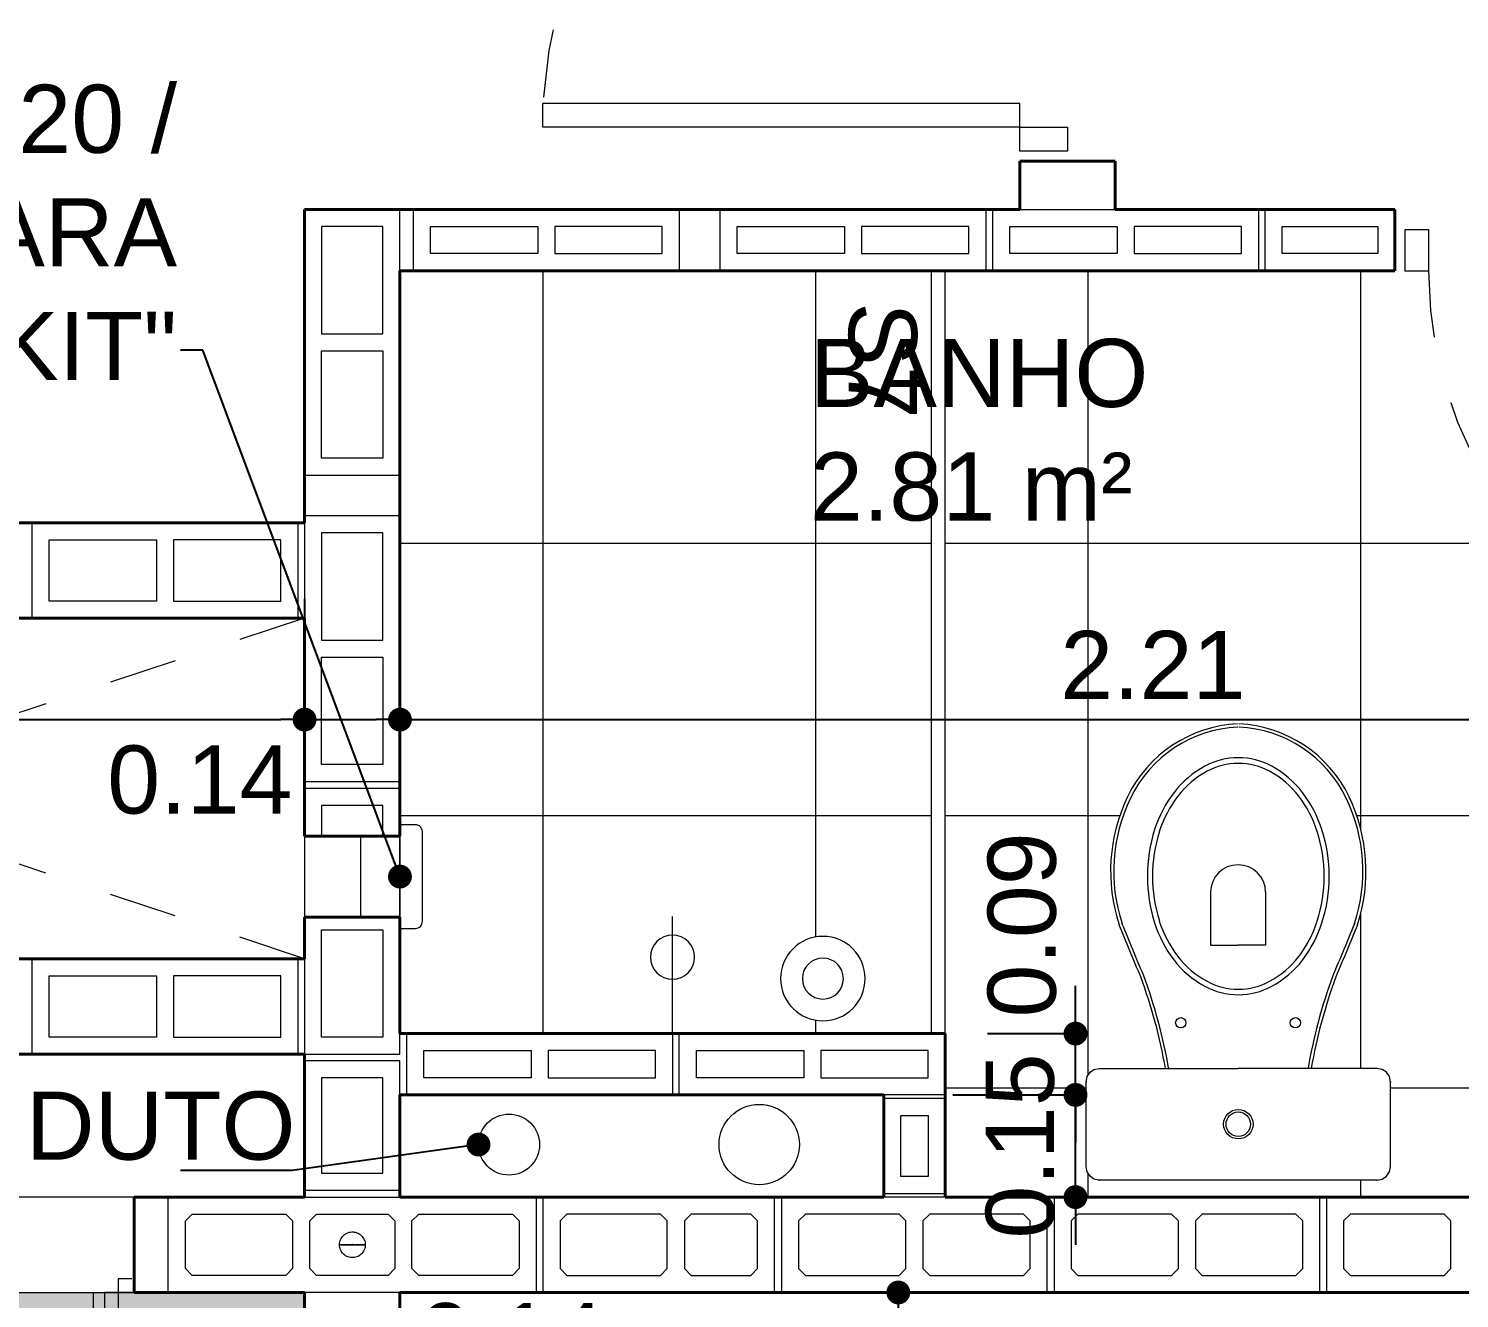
# Model space of a CAD drawing. Header units: millimetres. Extents: x 173 to 410, y -14 to 183.
# Drawn here: x 341.646 to 343.745, y -0.789 to 1.075 of the extents above; entities that cross this region are included whole.
import ezdxf

# ---------------------------------------------------------------- set-up
doc = ezdxf.new("R2010")
doc.units = ezdxf.units.MM
doc.linetypes.add('HIDDEN', pattern=[0.05, 0.025, -0.025])
doc.layers.get('0').update_dxf_attribs({"color": 4})
doc.layers.add('ar-sanitarios-louças', color=7, linetype='Continuous')
for name, color, linetype, lineweight in [('ARQ Alvenaria', 201, 'Continuous', 40), ('ARQ Anotações', 2, 'Continuous', 5), ('ARQ Caixilharia', 140, 'Continuous', 9), ('ARQ Equipamento', 4, 'Continuous', 18), ('ARQ Hachuras', 8, 'Continuous', 5), ('ARQ Projeções', 144, 'HIDDEN', 5), ('ARQ Visto', 152, 'Continuous', 13)]:
    doc.layers.add(name, color=color, linetype=linetype, lineweight=lineweight)
doc.layers.add('ARQ Forros', color=7, linetype='HIDDEN', lineweight=5, true_color=0xcacaca)
doc.layers.add('ARQ Pisos', color=9, linetype='Continuous', lineweight=5, true_color=0x808080)
doc.styles.get("Standard").update_dxf_attribs({"font": 'arial.ttf'})
doc.dimstyles.new('Executivo 1-50', dxfattribs={"dimtxt": 0.1, "dimasz": 0.035, "dimexe": 0, "dimexo": 0.0625, "dimgap": 0.03, "dimtad": 1, "dimzin": 0, "dimdsep": 46, "dimtxsty": 'Standard', "dimblk": 'DOT', "dimcen": 0.09, "dimclrd": 8, "dimclre": 8, "dimadec": 0, "dimazin": 0, "dimtfac": 1, "dimtix": 1, "dimtmove": 2, "dimatfit": 3, "dimldrblk": 'DOT', "dimfxl": 0.18, "dimfxlon": 1, "dimtolj": 1, "dimtzin": 0, "dimarcsym": 0})
pattern_1 = [(0, (344.4006, 0.71957), (0, 0.4), []), (90, (344.4006, 0.71957), (-0.4, 2e-17), [])]

# ---------------------------------------------------------------- blocks, each defined once
blk = doc.blocks.new('SLAB_100', base_point=(-3.3049, 2.8415))
at = {"layer": 'ARQ Equipamento', "lineweight": 13, "flags": 128}
blk.add_lwpolyline([(-3.3049, 2.8415), (-3.3049, 2.6895), (-3.2819, 2.6895, 0.414214), (-3.2719, 2.6995), (-3.2719, 2.8315, 0.414214), (-3.2819, 2.8415)], format="xyb", close=True, dxfattribs=at)
blk = doc.blocks.new('SLAB_101', base_point=(-3.3049, 2.825))
at = {"layer": 'ARQ Equipamento', "lineweight": 13, "flags": 128}
blk.add_lwpolyline([(-3.3049, 2.825), (-3.3629, 2.825), (-3.3629, 2.706), (-3.3049, 2.706)], close=True, dxfattribs=at)
blk = doc.blocks.new('CP929', base_point=(23.0058, 28.0131))
at = {"layer": 'ar-sanitarios-louças', "color": 8, "linetype": 'Continuous', "lineweight": 13, "true_color": 0x747474}
for p, q in [((22.7878, 27.9924), (22.7835, 27.9859)), ((22.7942, 27.9967), (22.7878, 27.9924)), ((22.8021, 27.9981), (22.7942, 27.9967)), ((22.8021, 27.9981), (23.2094, 27.9981)), ((23.2094, 27.9981), (23.2173, 27.9967)), ((23.2173, 27.9967), (23.223, 27.9924)), ((23.223, 27.9924), (23.2273, 27.9859)), ((22.7835, 27.9859), (22.7821, 27.978)), ((22.7821, 27.978), (22.7821, 27.8542)), ((23.2273, 27.9859), (23.2288, 27.978)), ((23.2288, 27.978), (23.2288, 27.8542)), ((22.7821, 27.8542), (22.7835, 27.8463)), ((22.7835, 27.8463), (22.7878, 27.8399)), ((23.2273, 27.8463), (23.223, 27.8399)), ((23.2288, 27.8542), (23.2273, 27.8463)), ((22.7878, 27.8399), (22.7942, 27.8356)), ((22.7942, 27.8356), (22.8021, 27.8342)), ((22.8021, 27.8342), (23.0054, 27.8342)), ((22.9031, 27.8334), (22.9032, 27.8342)), ((23.2094, 27.8342), (23.0054, 27.8342)), ((23.1078, 27.8334), (23.1076, 27.8342)), ((23.2173, 27.8356), (23.2094, 27.8342)), ((23.223, 27.8399), (23.2173, 27.8356)), ((22.9653, 27.5757), (22.9653, 27.6531)), ((22.9653, 27.6531), (23.0061, 27.6531)), ((23.0462, 27.6531), (23.0054, 27.6531)), ((23.0462, 27.5757), (23.0462, 27.6531))]:
    blk.add_line(p, q, dxfattribs=at)
for centre, radius in [((23.0054, 27.9161), 0.0216), ((23.0054, 27.9161), 0.018), ((22.9217, 27.7672), 0.00752), ((23.0899, 27.7672), 0.00752)]:
    blk.add_circle(centre, radius, dxfattribs=at)
for centre, radius, start, end in [((22.147, 27.9645), 0.7626, 339.6909, 350.163), ((22.147, 27.9645), 0.7673, 339.6909, 350.163), ((23.8638, 27.9645), 0.7673, 189.837, 200.3091), ((23.8638, 27.9645), 0.7626, 189.837, 200.3091), ((23.0054, 27.6227), 0.1034, 90, 118.3761), ((23.0054, 27.6227), 0.1034, 61.6239, 90), ((-3.8073, 38.7367), 28.863, 337.3538, 337.51832), ((-2.3692, 38.1379), 27.3099, 337.35144, 337.52574), ((23.0238, 27.5887), 0.142, 118.3761, 142.5178), ((23.0234, 27.588), 0.1345, 118.3761, 142.5178), ((23.0054, 27.6213), 0.0966, 90, 118.3761), ((23.0054, 27.6213), 0.0966, 61.6239, 90), ((22.9874, 27.588), 0.1345, 37.4822, 61.6239), ((22.9871, 27.5887), 0.142, 37.4822, 61.6239), ((48.38, 38.1379), 27.3099, 202.47426, 202.64856), ((49.8181, 38.7367), 28.863, 202.48168, 202.6462), ((23.0527, 27.5666), 0.1784, 142.5178, 162.3784), ((23.0517, 27.5663), 0.1702, 142.5178, 162.3784), ((22.9591, 27.5663), 0.1702, 17.6216, 37.4822), ((22.9582, 27.5666), 0.1784, 17.6216, 37.4822), ((23.0729, 27.5449), 0.2549, 162.0904, 205.4458), ((23.0692, 27.5447), 0.2467, 161.867, 205.7625), ((23.0981, 27.5521), 0.2261, 162.3784, 180), ((23.0963, 27.5521), 0.2169, 162.3784, 180), ((22.9145, 27.5521), 0.2169, 360, 17.6216), ((22.9127, 27.5521), 0.2261, 0, 17.6216), ((22.9416, 27.5447), 0.2467, 334.2375, 18.133), ((22.9379, 27.5449), 0.2549, 334.5542, 17.9096), ((23.0058, 27.5757), 0.0404, 180, 0), ((23.0981, 27.5521), 0.2261, 180, 197.6216), ((23.0963, 27.5521), 0.2169, 180, 197.6216), ((22.9145, 27.5521), 0.2169, 342.3784, 0), ((22.9127, 27.5521), 0.2261, 342.3784, 360), ((23.0527, 27.5377), 0.1784, 197.6216, 217.4822), ((23.0517, 27.538), 0.1702, 197.6216, 217.4822), ((22.9591, 27.538), 0.1702, 322.5178, 342.3784), ((22.9582, 27.5377), 0.1784, 322.5178, 342.3784), ((23.0137, 27.5179), 0.1898, 205.7625, 267.2081), ((23.0137, 27.5179), 0.1851, 205.7625, 267.2081), ((23.0238, 27.5155), 0.142, 217.4822, 241.6239), ((23.0234, 27.5163), 0.1345, 217.4822, 241.6239), ((22.9971, 27.5179), 0.1851, 272.7919, 334.2375), ((22.9971, 27.5179), 0.1898, 272.7919, 334.2375), ((22.9874, 27.5163), 0.1345, 298.3761, 322.5178), ((22.9871, 27.5155), 0.142, 298.3761, 322.5178), ((23.0054, 27.4815), 0.1034, 241.6239, 270), ((23.0054, 27.483), 0.0966, 241.6239, 270), ((23.0054, 27.483), 0.0966, 270, 298.3761), ((23.0054, 27.4815), 0.1034, 270, 298.3761)]:
    blk.add_arc(centre, radius, start, end, dxfattribs=at)
for p in [(22.8021, 27.9981), (23.2094, 27.9981), (22.7821, 27.8542), (23.2288, 27.8542), (22.9031, 27.8334), (23.1078, 27.8334)]:
    blk.add_point(p, dxfattribs=at)
blk = doc.blocks.new('_DOT')
at = {"color": 0, "linetype": 'ByBlock', "lineweight": -2}
blk.add_line((-0.5, 0), (-1, 0), dxfattribs=at)
at = {"color": 0, "linetype": 'ByBlock', "const_width": 0.5}
blk.add_lwpolyline([(-0.25, 0, 1), (0.25, 0, 1)], format="xyb", close=True, dxfattribs=at)
blk = doc.blocks.new('*D1925')
at = {"layer": 'ARQ Anotações', "color": 8, "lineweight": -2, "transparency": 16777216}
for p, q in [((341.0176, 4.1946), (340.8376, 4.1946)), ((340.8376, 4.1596), (340.8376, 0.3846)), ((341.0176, 0.3496), (340.8376, 0.3496))]:
    blk.add_line(p, q, dxfattribs=at)
at = {"layer": 'Defpoints', "color": 0, "transparency": 16777216}
for p in [(341.8905, 4.1946), (340.8376, 0.3496), (341.3656, 0.3496)]:
    blk.add_point(p, dxfattribs=at)
at = {"layer": 'ARQ Anotações', "color": 8, "lineweight": -2, "transparency": 16777216, "xscale": 0.035, "yscale": 0.035, "zscale": 0.035}
for p, rotation in [((340.8376, 4.1946), 90), ((340.8376, 0.3496), 270)]:
    blk.add_blockref('_DOT', p, dxfattribs=dict(at, rotation=rotation))
at = {"layer": 'ARQ Anotações', "color": 0, "transparency": 16777216, "insert": (340.7565, 2.2721), "char_height": 0.1, "attachment_point": 5, "rotation": 90}
blk.add_mtext('\\A1;3.84', dxfattribs=at)
blk = doc.blocks.new('*D1935')
at = {"layer": 'ARQ Anotações', "color": 8, "lineweight": -2, "transparency": 16777216}
for p, q in [((340.5406, 0.2406), (340.5406, 0.0606)), ((342.0506, 0.2381), (342.0506, 0.0606)), ((340.5756, 0.0606), (342.0156, 0.0606))]:
    blk.add_line(p, q, dxfattribs=at)
at = {"layer": 'Defpoints', "color": 0, "transparency": 16777216}
for p in [(340.5406, 0.6506), (342.0506, 0.3006), (342.0506, 0.0606)]:
    blk.add_point(p, dxfattribs=at)
at = {"layer": 'ARQ Anotações', "color": 8, "lineweight": -2, "transparency": 16777216, "xscale": 0.035, "yscale": 0.035, "zscale": 0.035, "rotation": 180}
blk.add_blockref('_DOT', (340.5406, 0.0606), dxfattribs=at)
at = {"layer": 'ARQ Anotações', "color": 8, "lineweight": -2, "transparency": 16777216, "xscale": 0.035, "yscale": 0.035, "zscale": 0.035}
blk.add_blockref('_DOT', (342.0506, 0.0606), dxfattribs=at)
at = {"layer": 'ARQ Anotações', "color": 0, "transparency": 16777216, "insert": (341.2956, 0.1416), "char_height": 0.1, "attachment_point": 5}
blk.add_mtext('\\A1;1.51', dxfattribs=at)
blk = doc.blocks.new('*D1936')
at = {"layer": 'ARQ Anotações', "color": 8, "lineweight": -2, "transparency": 16777216}
for p, q in [((342.0506, 0.2381), (342.0506, 0.0606)), ((342.1906, 0.2381), (342.1906, 0.0606)), ((342.0856, 0.0606), (342.1556, 0.0606))]:
    blk.add_line(p, q, dxfattribs=at)
at = {"layer": 'Defpoints', "color": 0, "transparency": 16777216}
for p in [(342.0506, 0.3006), (342.1906, 0.3006), (342.1906, 0.0606)]:
    blk.add_point(p, dxfattribs=at)
at = {"layer": 'ARQ Anotações', "color": 8, "lineweight": -2, "transparency": 16777216, "xscale": 0.035, "yscale": 0.035, "zscale": 0.035, "rotation": 180}
blk.add_blockref('_DOT', (342.0506, 0.0606), dxfattribs=at)
at = {"layer": 'ARQ Anotações', "color": 8, "lineweight": -2, "transparency": 16777216, "xscale": 0.035, "yscale": 0.035, "zscale": 0.035}
blk.add_blockref('_DOT', (342.1906, 0.0606), dxfattribs=at)
at = {"layer": 'ARQ Anotações', "color": 0, "transparency": 16777216, "insert": (341.8969, -0.0281), "char_height": 0.1, "attachment_point": 5}
blk.add_mtext('\\A1;0.14', dxfattribs=at)
blk = doc.blocks.new('*D1937')
at = {"layer": 'ARQ Anotações', "color": 8, "lineweight": -2, "transparency": 16777216}
for p, q in [((342.1906, 0.2381), (342.1906, 0.0606)), ((342.2256, 0.0606), (344.3656, 0.0606)), ((344.4006, 0.0281), (344.4006, 0.0606))]:
    blk.add_line(p, q, dxfattribs=at)
at = {"layer": 'Defpoints', "color": 0, "transparency": 16777216}
for p in [(342.1906, 0.3006), (344.4006, 0.0606), (344.4006, -0.0344)]:
    blk.add_point(p, dxfattribs=at)
at = {"layer": 'ARQ Anotações', "color": 8, "lineweight": -2, "transparency": 16777216, "xscale": 0.035, "yscale": 0.035, "zscale": 0.035, "rotation": 180}
blk.add_blockref('_DOT', (342.1906, 0.0606), dxfattribs=at)
at = {"layer": 'ARQ Anotações', "color": 8, "lineweight": -2, "transparency": 16777216, "xscale": 0.035, "yscale": 0.035, "zscale": 0.035}
blk.add_blockref('_DOT', (344.4006, 0.0606), dxfattribs=at)
at = {"layer": 'ARQ Anotações', "color": 0, "transparency": 16777216, "insert": (343.2956, 0.1408), "char_height": 0.1, "attachment_point": 5}
blk.add_mtext('\\A1;2.21', dxfattribs=at)
blk = doc.blocks.new('Folha 62')
at = {"lineweight": -2}
for p, q in [((0.3, 0.6), (0.265, 0.6)), ((0.265, 0), (0.265, 0.6)), ((0.3, 0), (0.3, 0.6)), ((-0.335, 0), (-0.3, 0)), ((-0.335, -0.06), (-0.335, 0)), ((-0.3, 0), (-0.3, -0.06)), ((0.3, 0), (0.265, 0)), ((0.335, 0), (0.3, 0)), ((0.3, 0), (0.3, -0.06)), ((0.335, -0.06), (0.335, 0)), ((-0.3, -0.06), (-0.335, -0.06)), ((0.3, -0.06), (0.335, -0.06))]:
    blk.add_line(p, q, dxfattribs=at)
at = {"layer": 'ARQ Projeções'}
blk.add_arc((0.3, 0), 0.6, 94.2369, 180, dxfattribs=at)
blk = doc.blocks.new('Folha 72')
at = {"color": 0, "linetype": 'ByBlock', "lineweight": -2}
for p, q in [((0.35, 0.7), (0.315, 0.7)), ((0.315, 0), (0.315, 0.7)), ((0.35, 0), (0.35, 0.7)), ((-0.385, 0), (-0.35, 0)), ((-0.385, -0.07), (-0.385, 0)), ((-0.35, 0), (-0.35, -0.07)), ((0.35, 0), (0.315, 0)), ((0.385, 0), (0.35, 0)), ((0.35, 0), (0.35, -0.07)), ((0.385, -0.07), (0.385, 0)), ((-0.35, -0.07), (-0.385, -0.07)), ((0.35, -0.07), (0.385, -0.07))]:
    blk.add_line(p, q, dxfattribs=at)
at = {"layer": 'ARQ Projeções'}
blk.add_arc((0.35, 0), 0.7, 93.6334, 180, dxfattribs=at)
blk = doc.blocks.new('Porta 02 folhas')
for p, q in [((-0.58, 0), (-0.58, 0.58)), ((-0.56, 0.58), (-0.58, 0.58)), ((-0.56, 0), (-0.56, 0.58)), ((0.56, 0.58), (0.58, 0.5804)), ((0.56, 0), (0.56, 0.58)), ((0.58, 0), (0.58, 0.58)), ((-0.6, 0), (-0.56, 0)), ((-0.58, -0.02), (-0.58, 0)), ((0.6, 0), (0.56, 0)), ((0.58, -0.02), (0.58, 0)), ((-0.6, -0.02), (-0.58, -0.02)), ((0.6, -0.02), (0.58, -0.02))]:
    blk.add_line(p, q)
at = {"layer": 'ARQ Projeções'}
for centre, radius, start, end in [((-0.58, 0), 0.58, 0, 88.0239), ((0.5806, -0.0003), 0.5806, 92.0357, 179.9744)]:
    blk.add_arc(centre, radius, start, end, dxfattribs=at)
blk = doc.blocks.new('*D2119')
at = {"layer": 'ARQ Anotações', "color": 8, "lineweight": -2, "transparency": 16777216}
for p, q in [((343.102, -0.7804), (342.922, -0.7804)), ((342.922, -2.3054), (342.922, -0.8154)), ((342.983, -2.3404), (342.922, -2.3404))]:
    blk.add_line(p, q, dxfattribs=at)
at = {"layer": 'Defpoints', "color": 0, "transparency": 16777216}
for p in [(342.922, -0.7804), (346.2505, -0.7804), (343.0455, -2.3404)]:
    blk.add_point(p, dxfattribs=at)
at = {"layer": 'ARQ Anotações', "color": 8, "lineweight": -2, "transparency": 16777216, "xscale": 0.035, "yscale": 0.035, "zscale": 0.035}
for p, rotation in [((342.922, -0.7804), 90), ((342.922, -2.3404), 270)]:
    blk.add_blockref('_DOT', p, dxfattribs=dict(at, rotation=rotation))
at = {"layer": 'ARQ Anotações', "color": 0, "lineweight": 13, "transparency": 16777216, "insert": (342.841, -1.5604), "char_height": 0.1, "attachment_point": 5, "rotation": 90}
blk.add_mtext('\\A1;1.56', dxfattribs=at)
blk = doc.blocks.new('*D2130')
at = {"layer": 'ARQ Anotações', "color": 8, "lineweight": -2, "transparency": 16777216}
for p, q in [((342.0506, -1.1772), (342.0506, -0.9972)), ((342.0856, -0.9972), (342.1556, -0.9972)), ((342.1906, -1.1772), (342.1906, -0.9972))]:
    blk.add_line(p, q, dxfattribs=at)
at = {"layer": 'Defpoints', "color": 0, "transparency": 16777216}
for p in [(342.1906, -0.9972), (342.0506, -2.1431), (342.1906, -2.3404)]:
    blk.add_point(p, dxfattribs=at)
at = {"layer": 'ARQ Anotações', "color": 8, "lineweight": -2, "transparency": 16777216, "xscale": 0.035, "yscale": 0.035, "zscale": 0.035, "rotation": 180}
blk.add_blockref('_DOT', (342.0506, -0.9972), dxfattribs=at)
at = {"layer": 'ARQ Anotações', "color": 8, "lineweight": -2, "transparency": 16777216, "xscale": 0.035, "yscale": 0.035, "zscale": 0.035}
blk.add_blockref('_DOT', (342.1906, -0.9972), dxfattribs=at)
at = {"layer": 'ARQ Anotações', "color": 0, "transparency": 16777216, "insert": (342.3545, -0.8468), "char_height": 0.1, "attachment_point": 5}
blk.add_mtext('\\A1;0.14', dxfattribs=at)
blk = doc.blocks.new('PSN_Ralo seco 4_')
for radius in [0.062, 0.0301]:
    blk.add_circle((0, 0), radius)
blk = doc.blocks.new('chuveiro')
at = {"linetype": 'ByBlock', "lineweight": -2}
blk.add_line((0, 0), (0, -172), dxfattribs=at)
blk.add_circle((0, -112.2), 32.4, dxfattribs=at)
blk = doc.blocks.new('*D2275')
at = {"layer": 'ARQ Anotações', "color": 8, "lineweight": -2, "transparency": 16777216}
for p, q in [((342.9006, -0.8172), (342.9006, -0.9972)), ((342.0506, -1.1772), (342.0506, -0.9972)), ((342.0856, -0.9972), (342.4111, -0.9972)), ((342.8656, -0.9972), (342.7316, -0.9972))]:
    blk.add_line(p, q, dxfattribs=at)
at = {"layer": 'Defpoints', "color": 0, "transparency": 16777216}
for p in [(342.9006, -0.6404), (342.9006, -0.9972), (342.0506, -2.1431)]:
    blk.add_point(p, dxfattribs=at)
at = {"layer": 'ARQ Anotações', "color": 8, "lineweight": -2, "transparency": 16777216, "xscale": 0.035, "yscale": 0.035, "zscale": 0.035, "rotation": 180}
blk.add_blockref('_DOT', (342.0506, -0.9972), dxfattribs=at)
at = {"layer": 'ARQ Anotações', "color": 8, "lineweight": -2, "transparency": 16777216, "xscale": 0.035, "yscale": 0.035, "zscale": 0.035}
blk.add_blockref('_DOT', (342.9006, -0.9972), dxfattribs=at)
at = {"layer": 'ARQ Anotações', "color": 0, "transparency": 16777216, "insert": (342.5714, -1.0734), "char_height": 0.1, "attachment_point": 5}
blk.add_mtext('\\A1;0.85', dxfattribs=at)
blk = doc.blocks.new('*D2276')
at = {"layer": 'ARQ Anotações', "color": 8, "lineweight": -2, "transparency": 16777216}
for p, q in [((342.9006, -0.8172), (342.9006, -0.9972)), ((342.9906, -0.8172), (342.9906, -0.9972)), ((342.8656, -0.9972), (342.8306, -0.9972)), ((342.9006, -0.9972), (342.9906, -0.9972)), ((343.0256, -0.9972), (343.0606, -0.9972))]:
    blk.add_line(p, q, dxfattribs=at)
at = {"layer": 'Defpoints', "color": 0, "transparency": 16777216}
for p in [(342.9006, -0.6404), (342.9906, -0.6404), (342.9906, -0.9972)]:
    blk.add_point(p, dxfattribs=at)
at = {"layer": 'ARQ Anotações', "color": 8, "lineweight": -2, "transparency": 16777216, "xscale": 0.035, "yscale": 0.035, "zscale": 0.035}
blk.add_blockref('_DOT', (342.9006, -0.9972), dxfattribs=at)
at = {"layer": 'ARQ Anotações', "color": 8, "lineweight": -2, "transparency": 16777216, "xscale": 0.035, "yscale": 0.035, "zscale": 0.035, "rotation": 180}
blk.add_blockref('_DOT', (342.9906, -0.9972), dxfattribs=at)
at = {"layer": 'ARQ Anotações', "color": 0, "transparency": 16777216, "insert": (342.9895, -1.0828), "char_height": 0.1, "attachment_point": 5}
blk.add_mtext('\\A1;0.09', dxfattribs=at)
blk = doc.blocks.new('*D2277')
at = {"layer": 'ARQ Anotações', "color": 8, "lineweight": -2, "transparency": 16777216}
for p, q in [((342.9906, -0.8172), (342.9906, -0.9972)), ((343.9005, -0.8429), (343.9005, -0.9972)), ((343.0256, -0.9972), (343.8655, -0.9972))]:
    blk.add_line(p, q, dxfattribs=at)
at = {"layer": 'Defpoints', "color": 0, "transparency": 16777216}
for p in [(342.9906, -0.6404), (343.9005, -0.7804), (343.9005, -0.9972)]:
    blk.add_point(p, dxfattribs=at)
at = {"layer": 'ARQ Anotações', "color": 8, "lineweight": -2, "transparency": 16777216, "xscale": 0.035, "yscale": 0.035, "zscale": 0.035, "rotation": 180}
blk.add_blockref('_DOT', (342.9906, -0.9972), dxfattribs=at)
at = {"layer": 'ARQ Anotações', "color": 8, "lineweight": -2, "transparency": 16777216, "xscale": 0.035, "yscale": 0.035, "zscale": 0.035}
blk.add_blockref('_DOT', (343.9005, -0.9972), dxfattribs=at)
at = {"layer": 'ARQ Anotações', "color": 0, "transparency": 16777216, "insert": (343.4455, -0.9162), "char_height": 0.1, "attachment_point": 5}
blk.add_mtext('\\A1;0.91', dxfattribs=at)
blk = doc.blocks.new('*D2278')
at = {"layer": 'ARQ Anotações', "color": 8, "lineweight": -2, "transparency": 16777216}
for p, q in [((343.1821, -0.4554), (343.1821, -0.4204)), ((343.0021, -0.4904), (343.1821, -0.4904)), ((343.1821, -0.6404), (343.1821, -0.4904)), ((343.0021, -0.6404), (343.1821, -0.6404)), ((343.1821, -0.6754), (343.1821, -0.7104))]:
    blk.add_line(p, q, dxfattribs=at)
at = {"layer": 'Defpoints', "color": 0, "transparency": 16777216}
for p in [(342.9006, -0.4904), (343.1821, -0.4904), (342.9006, -0.6404)]:
    blk.add_point(p, dxfattribs=at)
at = {"layer": 'ARQ Anotações', "color": 8, "lineweight": -2, "transparency": 16777216, "xscale": 0.035, "yscale": 0.035, "zscale": 0.035}
for p, rotation in [((343.1821, -0.4904), 270), ((343.1821, -0.6404), 90)]:
    blk.add_blockref('_DOT', p, dxfattribs=dict(at, rotation=rotation))
at = {"layer": 'ARQ Anotações', "color": 0, "transparency": 16777216, "insert": (343.101, -0.5654), "char_height": 0.1, "attachment_point": 5, "rotation": 90}
blk.add_mtext('\\A1;0.15', dxfattribs=at)
blk = doc.blocks.new('*D2279')
at = {"layer": 'ARQ Anotações', "color": 8, "lineweight": -2, "transparency": 16777216}
for p, q in [((343.1821, -0.3654), (343.1821, -0.3304)), ((343.0531, -0.4004), (343.1821, -0.4004)), ((343.1821, -0.4904), (343.1821, -0.4004)), ((343.0021, -0.4904), (343.1821, -0.4904)), ((343.1821, -0.5254), (343.1821, -0.5604))]:
    blk.add_line(p, q, dxfattribs=at)
at = {"layer": 'Defpoints', "color": 0, "transparency": 16777216}
for p in [(342.9906, -0.4004), (343.1821, -0.4004), (342.9006, -0.4904)]:
    blk.add_point(p, dxfattribs=at)
at = {"layer": 'ARQ Anotações', "color": 8, "lineweight": -2, "transparency": 16777216, "xscale": 0.035, "yscale": 0.035, "zscale": 0.035}
for p, rotation in [((343.1821, -0.4004), 270), ((343.1821, -0.4904), 90)]:
    blk.add_blockref('_DOT', p, dxfattribs=dict(at, rotation=rotation))
at = {"layer": 'ARQ Anotações', "color": 0, "transparency": 16777216, "insert": (343.1038, -0.2408), "char_height": 0.1, "attachment_point": 5, "rotation": 90}
blk.add_mtext('\\A1;0.09', dxfattribs=at)

msp = doc.modelspace()

# ---------------------------------------------------------------- hatches: boundary and pattern name
at = {"layer": 'ARQ Forros'}
h = msp.add_hatch(color=256, dxfattribs=at)
h.dxf.hatch_style = 1
h.paths.add_polyline_path([(340.5406, -7.1755), (340.5407, -7.1755), (340.5407, -5.2205), (341.5012, -5.2205), (341.5012, -5.0904), (341.8905, -5.0904), (341.8906, -5.0904), (343.3023, -5.0905), (343.3127, -5.0905), (350.4502, -5.0905), (350.4505, -0.7805), (348.9409, -0.7805), (348.9405, -3.8805), (342.051, -3.8805), (342.051, -0.7805), (340.5406, -0.7804)])
at = {"layer": 'ARQ Pisos'}
h = msp.add_hatch(dxfattribs=at)
h.set_pattern_fill('NET', color=256, scale=3.2)
h.set_pattern_definition(pattern_1)
h.paths.add_polyline_path([(342.9706, 0.7196), (342.1906, 0.7196), (342.1906, -0.0939), (342.2136, -0.0939, -0.414214), (342.2236, -0.1039), (342.2236, -0.2359, -0.414214), (342.2136, -0.2459), (342.1906, -0.2459), (342.1906, -0.4004), (342.5906, -0.4004), (342.5906, -0.3206, -0.414214), (342.5582, -0.2882, -1), (342.623, -0.2882, -0.414214), (342.5906, -0.3206), (342.5906, -0.4004), (342.9706, -0.4004)])
h.paths.add_polyline_path([(342.8733, -0.3196, -1), (342.7493, -0.3196, -1)], flags=16)
h.paths.add_polyline_path([(342.8414, -0.3196, -1), (342.7812, -0.3196, -1)], flags=0)
h = msp.add_hatch(dxfattribs=at)
h.set_pattern_fill('NET', color=256, scale=3.2)
h.set_pattern_definition(pattern_1)
h.paths.add_polyline_path([(343.6506, 0.7196), (342.9906, 0.7196), (342.9906, -0.4004), (342.9906, -0.6404), (343.1406, -0.6404), (343.1506, -0.6404), (343.1506, -0.6404), (343.5406, -0.6404), (343.5505, -0.6404), (343.5505, -0.6404), (343.8905, -0.6404), (344.4006, -0.6404), (344.4006, 0.7196), (344.3506, 0.7196), (344.3006, 0.7196), (344.3006, 0.1196), (344.2656, 0.1196), (344.2656, 0.7196)])
h.paths.add_polyline_path([(343.4209, 0.0544, -0.276065), (343.5836, -0.0528, -0.191463), (343.596, -0.2407, 0.000718), (343.5642, -0.3172, 0.045693), (343.528, -0.4515), (343.6242, -0.4515), (343.6321, -0.4529), (343.6386, -0.4572), (343.6428, -0.4637), (343.6443, -0.4715), (343.6443, -0.5954), (343.6428, -0.6032), (343.6386, -0.6097), (343.6321, -0.614), (343.6242, -0.6154), (343.2169, -0.6154), (343.2091, -0.614), (343.2033, -0.6097), (343.199, -0.6032), (343.1976, -0.5954), (343.1976, -0.4715), (343.199, -0.4637), (343.2033, -0.4572), (343.2091, -0.4529), (343.2169, -0.4515), (343.3139, -0.4515, 0.045693), (343.2777, -0.3172, 0.000718), (343.2459, -0.2406, -0.191463), (343.2583, -0.0528, -0.276065)], flags=16)
h.paths.add_polyline_path([(343.4209, 0.0045, -0.124451), (343.4701, -0.0079, -0.105729), (343.5153, -0.0464, -0.086876), (343.5437, -0.101, -0.077041), (343.5543, -0.1694, -0.077041), (343.5437, -0.2379, -0.086876), (343.5153, -0.2924, -0.105729), (343.4701, -0.331, -0.124451), (343.4209, -0.3434, -0.124451), (343.3718, -0.331, -0.105729), (343.3266, -0.2924, -0.086876), (343.2982, -0.2379, -0.077041), (343.2876, -0.1694, -0.077041), (343.2982, -0.101, -0.086876), (343.3266, -0.0464, -0.105729), (343.3718, -0.0079, -0.124451)], flags=0)
h.paths.add_polyline_path([(343.4209, -0.0036, -0.124451), (343.4669, -0.0152, -0.105729), (343.5097, -0.0517, -0.086876), (343.5368, -0.1038, -0.077041), (343.547, -0.1694, -0.077041), (343.5368, -0.2351, -0.086876), (343.5097, -0.2872, -0.105729), (343.4669, -0.3237, -0.124451), (343.4209, -0.3353, -0.124451), (343.375, -0.3237, -0.105729), (343.3322, -0.2872, -0.086876), (343.305, -0.2351, -0.077041), (343.2949, -0.1694, -0.077041), (343.305, -0.1038, -0.086876), (343.3322, -0.0517, -0.105729), (343.375, -0.0152, -0.124451)], flags=0)
h.paths.add_polyline_path([(343.461, -0.1931), (343.461, -0.2704), (343.4202, -0.2704), (343.3801, -0.2704), (343.3801, -0.1931, -1)], flags=0)
h.paths.add_polyline_path([(343.344, -0.3846, -1), (343.329, -0.3846, -1)], flags=0)
h.paths.add_polyline_path([(343.5122, -0.3846, -1), (343.4972, -0.3846, -1)], flags=0)
h.paths.add_polyline_path([(343.4425, -0.5334, -1), (343.3994, -0.5334, -1)], flags=0)
h.paths.add_polyline_path([(343.4389, -0.5334, -1), (343.4029, -0.5334, -1)], flags=0)
h.paths.add_polyline_path([(343.8902, -0.3209), (343.9065, -0.3065), (343.9239, -0.2938), (343.9431, -0.2824), (343.9629, -0.2734), (343.9833, -0.2656), (344.0049, -0.2602), (344.0278, -0.2566), (344.0506, -0.2554), (344.074, -0.2566), (344.0962, -0.2602), (344.1178, -0.2656), (344.1389, -0.2734), (344.1587, -0.2824), (344.1773, -0.2938), (344.1947, -0.3065), (344.2109, -0.3209), (344.2259, -0.3371), (344.2391, -0.3539), (344.2506, -0.3725), (344.2608, -0.3923), (344.2686, -0.4127), (344.2746, -0.4344), (344.2788, -0.4566), (344.2806, -0.4794), (344.2806, -0.4902), (344.2806, -0.501), (344.28, -0.5118), (344.2793, -0.5176), (344.2772, -0.5327), (344.2745, -0.5455), (344.2709, -0.5577), (344.2661, -0.569), (344.2585, -0.5816), (344.2509, -0.5923), (344.2411, -0.6026), (344.2316, -0.6098), (344.2229, -0.6154), (343.8782, -0.6154), (343.8695, -0.6098), (343.8601, -0.6026), (343.8502, -0.5924), (343.8427, -0.5816), (343.8351, -0.5691), (343.8303, -0.5577), (343.8267, -0.5455), (343.824, -0.5327), (343.8224, -0.522), (343.8212, -0.5118), (343.8206, -0.501), (343.8206, -0.4902), (343.8206, -0.4794), (343.8224, -0.4566), (343.8266, -0.4344), (343.8326, -0.4127), (343.8404, -0.3923), (343.8506, -0.3725), (343.862, -0.3539), (343.8752, -0.3371)], flags=16)
h.paths.add_polyline_path([(344.247, -0.4854), (344.2476, -0.4908), (344.2482, -0.4962), (344.2488, -0.5022), (344.2488, -0.5076), (344.2488, -0.513), (344.2491, -0.518), (344.2488, -0.5239), (344.2485, -0.5311), (344.2472, -0.5408), (344.2449, -0.5548), (344.242, -0.5652), (344.2381, -0.5735), (344.2325, -0.5831), (344.2272, -0.5909), (344.2212, -0.5981), (344.2146, -0.602), (343.8865, -0.602), (343.88, -0.5981), (343.874, -0.5909), (343.8687, -0.5831), (343.863, -0.5735), (343.8592, -0.5652), (343.8563, -0.5548), (343.854, -0.5408), (343.8527, -0.5311), (343.8524, -0.5239), (343.8521, -0.518), (343.8524, -0.513), (343.8524, -0.5076), (343.8524, -0.5022), (343.853, -0.4962), (343.8536, -0.4908), (343.8542, -0.4854, -1)], flags=0)
h.paths.add_polyline_path([(344.0801, -0.4787, -1), (344.0211, -0.4787, -1)], flags=0)
h.paths.add_polyline_path([(343.9472, -0.566, -1), (343.917, -0.566, -1)], flags=0)
h.paths.add_polyline_path([(344.0667, -0.4787, -1), (344.0345, -0.4787, -1)], flags=0)
h.paths.add_polyline_path([(344.1216, -0.5178), (344.1285, -0.5169), (344.1452, -0.5163), (344.1606, -0.5147), (344.1788, -0.5128), (344.1951, -0.5106), (344.2114, -0.5081), (344.224, -0.5062), (344.235, -0.5031), (344.2441, -0.4993), (344.2447, -0.5103), (344.2438, -0.5228), (344.2425, -0.5354), (344.2406, -0.548), (344.2375, -0.5593), (344.2328, -0.5696), (344.2271, -0.5793), (344.2209, -0.5897), (344.2133, -0.5979), (344.1772, -0.5982), (344.1461, -0.5985), (344.1119, -0.5982), (344.1141, -0.5787), (344.1169, -0.5486), (344.1194, -0.525)], flags=0)
h = msp.add_hatch(dxfattribs=at)
h.set_pattern_fill('NET', color=256, scale=3.2)
h.set_pattern_definition([(0, (348.94046, -3.88043), (0, 0.4), []), (90, (348.94046, -3.88043), (-0.4, 2e-17), [])])
h.paths.add_polyline_path([(341.8902, -5.0904), (343.3031, -5.0904), (350.4501, -5.0904), (350.4501, -0.7804), (348.9405, -0.7804), (348.9405, -3.8804), (342.0502, -3.8804), (342.0506, -0.7804), (340.5402, -0.7804), (340.5402, -5.2304), (341.7508, -5.2304), (341.7508, -5.2304), (341.5008, -5.2304), (341.5008, -5.0904), (341.8902, -5.0904)])

# ---------------------------------------------------------------- linework, layer by layer
at = {"layer": 'ARQ Alvenaria'}
for p, q in [((343.2405, 0.8802), (343.1005, 0.8802)), ((343.1005, 0.8802), (343.1005, 0.8096)), ((343.2405, 0.8096), (343.2405, 0.8802)), ((342.0506, 0.8096), (342.0506, 0.3496)), ((343.1005, 0.8096), (342.0506, 0.8096)), ((343.6506, 0.8096), (343.2405, 0.8096)), ((343.6506, 0.8096), (343.6506, 0.7196)), ((342.1906, -0.1104), (342.1906, 0.7196)), ((342.1906, 0.7196), (343.6506, 0.7196)), ((342.0506, 0.3496), (340.5406, 0.3496)), ((340.5406, 0.2096), (342.0506, 0.2096)), ((342.0506, 0.2096), (342.0506, -0.1104)), ((342.0506, -0.1104), (342.1906, -0.1104)), ((342.0506, -0.2294), (342.0506, -0.2904)), ((342.1906, -0.2294), (342.0506, -0.2294)), ((342.1906, -0.4004), (342.1906, -0.2294)), ((342.0506, -0.2904), (340.5406, -0.2904)), ((342.9906, -0.4004), (342.1906, -0.4004)), ((342.9906, -0.6404), (342.9906, -0.4004)), ((340.5406, -0.4304), (342.0506, -0.4304)), ((342.0506, -0.4304), (342.0506, -0.6404)), ((342.1906, -0.6404), (342.1906, -0.4904)), ((342.1906, -0.4904), (342.9006, -0.4904)), ((342.9006, -0.4904), (342.9006, -0.6404)), ((341.8007, -0.7804), (341.8007, -0.6404)), ((342.0506, -0.6404), (341.8007, -0.6404)), ((342.9006, -0.6404), (342.1906, -0.6404)), ((344.4006, -0.6404), (342.9906, -0.6404)), ((341.8007, -0.7804), (342.0506, -0.7804)), ((342.0506, -0.7804), (342.0506, -1.3431)), ((342.1906, -1.3431), (342.1906, -0.7804)), ((342.1906, -0.7804), (343.9005, -0.7804))]:
    msp.add_line(p, q, dxfattribs=at)
at = {"layer": 'ARQ Equipamento'}
msp.add_line((342.0506, -0.1094), (342.0506, -0.2294), dxfattribs=at)
for centre, radius in [((342.3507, -0.5633), 0.0448), ((342.7179, -0.5633), 0.0589)]:
    msp.add_circle(centre, radius, dxfattribs=at)
at = {"layer": 'ARQ Hachuras'}
for p, q in [((343.4606, 0.8096), (343.6506, 0.8096)), ((343.4606, 0.7196), (343.4606, 0.8096)), ((343.6506, 0.8096), (343.6506, 0.7196)), ((343.4856, 0.7846), (343.6256, 0.7846)), ((343.4856, 0.7446), (343.4856, 0.7846)), ((343.6256, 0.7846), (343.6256, 0.7446)), ((343.6256, 0.7446), (343.4856, 0.7446)), ((343.6506, 0.7196), (343.4606, 0.7196)), ((342.0506, -0.4404), (342.0506, -0.6304)), ((342.1906, -0.4404), (342.0506, -0.4404)), ((342.1906, -0.6304), (342.1906, -0.4404)), ((342.0756, -0.4654), (342.0756, -0.6054)), ((342.1656, -0.4654), (342.0756, -0.4654)), ((342.1656, -0.6054), (342.1656, -0.4654)), ((342.9006, -0.6354), (342.9006, -0.4954)), ((342.9006, -0.4954), (342.9906, -0.4954)), ((342.9906, -0.4954), (342.9906, -0.6354)), ((342.9256, -0.6104), (342.9256, -0.5204)), ((342.9256, -0.5204), (342.9656, -0.5204)), ((342.9656, -0.5204), (342.9656, -0.6104)), ((342.0756, -0.6054), (342.1656, -0.6054)), ((342.9656, -0.6104), (342.9256, -0.6104)), ((342.0506, -0.6304), (342.1906, -0.6304)), ((342.9906, -0.6354), (342.9006, -0.6354))]:
    msp.add_line(p, q, dxfattribs=at)
at = {"layer": 'ARQ Hachuras', "flags": 128}
for points in [[(342.0506, 0.8096), (342.0506, 0.4196), (342.1906, 0.4196), (342.1906, 0.8096)], [(342.2106, 0.8096), (342.6006, 0.8096), (342.6006, 0.7196), (342.2106, 0.7196)], [(342.6606, 0.8096), (343.0506, 0.8096), (343.0506, 0.7196), (342.6606, 0.7196)], [(343.0606, 0.8096), (343.4506, 0.8096), (343.4506, 0.7196), (343.0606, 0.7196)], [(342.1656, 0.7846), (342.0756, 0.7846), (342.0756, 0.6271), (342.1656, 0.6271)], [(342.2356, 0.7446), (342.2356, 0.7846), (342.3931, 0.7846), (342.3931, 0.7446)], [(342.5756, 0.7446), (342.5756, 0.7846), (342.4181, 0.7846), (342.4181, 0.7446)], [(342.6856, 0.7446), (342.6856, 0.7846), (342.8431, 0.7846), (342.8431, 0.7446)], [(343.0256, 0.7446), (343.0256, 0.7846), (342.8681, 0.7846), (342.8681, 0.7446)], [(343.0856, 0.7446), (343.0856, 0.7846), (343.2431, 0.7846), (343.2431, 0.7446)], [(343.4256, 0.7446), (343.4256, 0.7846), (343.2681, 0.7846), (343.2681, 0.7446)], [(342.1656, 0.4446), (342.0756, 0.4446), (342.0756, 0.6021), (342.1656, 0.6021)], [(342.0506, 0.3596), (342.0506, -0.0304), (342.1906, -0.0304), (342.1906, 0.3596)], [(341.6506, 0.3496), (342.0406, 0.3496), (342.0406, 0.2096), (341.6506, 0.2096)], [(341.6756, 0.2346), (341.6756, 0.3246), (341.8331, 0.3246), (341.8331, 0.2346)], [(342.0156, 0.2346), (342.0156, 0.3246), (341.8581, 0.3246), (341.8581, 0.2346)], [(342.1656, 0.3346), (342.0756, 0.3346), (342.0756, 0.1771), (342.1656, 0.1771)], [(342.1656, -0.0054), (342.0756, -0.0054), (342.0756, 0.1521), (342.1656, 0.1521)], [(342.1656, -0.4054), (342.0756, -0.4054), (342.0756, -0.2479), (342.1656, -0.2479)], [(341.6506, -0.2904), (342.0406, -0.2904), (342.0406, -0.4304), (341.6506, -0.4304)], [(341.6756, -0.4054), (341.6756, -0.3154), (341.8331, -0.3154), (341.8331, -0.4054)], [(342.0156, -0.4054), (342.0156, -0.3154), (341.8581, -0.3154), (341.8581, -0.4054)], [(342.2006, -0.4004), (342.5906, -0.4004), (342.5906, -0.4904), (342.2006, -0.4904)], [(342.6006, -0.4004), (342.9906, -0.4004), (342.9906, -0.4904), (342.6006, -0.4904)], [(342.2256, -0.4654), (342.2256, -0.4254), (342.3831, -0.4254), (342.3831, -0.4654)], [(342.5656, -0.4654), (342.5656, -0.4254), (342.4081, -0.4254), (342.4081, -0.4654)], [(342.6256, -0.4654), (342.6256, -0.4254), (342.7831, -0.4254), (342.7831, -0.4654)], [(342.9656, -0.4654), (342.9656, -0.4254), (342.8081, -0.4254), (342.8081, -0.4654)], [(342.3906, -0.7804), (341.8506, -0.7804), (341.8506, -0.6404), (342.3906, -0.6404)], [(342.7405, -0.6404), (342.4005, -0.6404), (342.4005, -0.7804), (342.7405, -0.7804)], [(343.1406, -0.6404), (342.7506, -0.6404), (342.7506, -0.7804), (343.1406, -0.7804)], [(343.5406, -0.6404), (343.1506, -0.6404), (343.1506, -0.7804), (343.5406, -0.7804)], [(343.8905, -0.6404), (343.5505, -0.6404), (343.5505, -0.7804), (343.8905, -0.7804)], [(342.0331, -0.7454), (342.0231, -0.7554), (341.8856, -0.7554), (341.8756, -0.7454), (341.8756, -0.6754), (341.8856, -0.6654), (342.0231, -0.6654), (342.0331, -0.6754)], [(342.1831, -0.7454), (342.1731, -0.7554), (342.0681, -0.7554), (342.0581, -0.7454), (342.0581, -0.6754), (342.0681, -0.6654), (342.1731, -0.6654), (342.1831, -0.6754)], [(342.3656, -0.7454), (342.3556, -0.7554), (342.2181, -0.7554), (342.2081, -0.7454), (342.2081, -0.6754), (342.2181, -0.6654), (342.3556, -0.6654), (342.3656, -0.6754)], [(342.583, -0.6754), (342.573, -0.6654), (342.4355, -0.6654), (342.4255, -0.6754), (342.4255, -0.7454), (342.4355, -0.7554), (342.573, -0.7554), (342.583, -0.7454)], [(342.7155, -0.6754), (342.7055, -0.6654), (342.618, -0.6654), (342.608, -0.6754), (342.608, -0.7454), (342.618, -0.7554), (342.7055, -0.7554), (342.7155, -0.7454)], [(342.9331, -0.6754), (342.9231, -0.6654), (342.7856, -0.6654), (342.7756, -0.6754), (342.7756, -0.7454), (342.7856, -0.7554), (342.9231, -0.7554), (342.9331, -0.7454)], [(343.1156, -0.6754), (343.1056, -0.6654), (342.9681, -0.6654), (342.9581, -0.6754), (342.9581, -0.7454), (342.9681, -0.7554), (343.1056, -0.7554), (343.1156, -0.7454)], [(343.3331, -0.6754), (343.3231, -0.6654), (343.1856, -0.6654), (343.1756, -0.6754), (343.1756, -0.7454), (343.1856, -0.7554), (343.3231, -0.7554), (343.3331, -0.7454)], [(343.5156, -0.6754), (343.5056, -0.6654), (343.3681, -0.6654), (343.3581, -0.6754), (343.3581, -0.7454), (343.3681, -0.7554), (343.5056, -0.7554), (343.5156, -0.7454)], [(343.733, -0.6754), (343.723, -0.6654), (343.5855, -0.6654), (343.5755, -0.6754), (343.5755, -0.7454), (343.5855, -0.7554), (343.723, -0.7554), (343.733, -0.7454)], [(342.1204, -0.7104), (342.1204, -0.7104), (342.1204, -0.7105), (342.1205, -0.7105), (342.1205, -0.7105), (342.1205, -0.7106), (342.1205, -0.7106), (342.1205, -0.7106), (342.1205, -0.7106), (342.1206, -0.7107), (342.1206, -0.7107), (342.1206, -0.7107), (342.1206, -0.7107), (342.1207, -0.7107), (342.1207, -0.7107), (342.1207, -0.7107), (342.1208, -0.7107), (342.1208, -0.7107), (342.1208, -0.7107), (342.1208, -0.7107), (342.1209, -0.7107), (342.1209, -0.7107), (342.1209, -0.7107), (342.1209, -0.7106), (342.121, -0.7106), (342.121, -0.7106), (342.121, -0.7106), (342.121, -0.7105), (342.121, -0.7105), (342.121, -0.7105), (342.121, -0.7104), (342.121, -0.7104), (342.1018, -0.7104), (342.1019, -0.7085), (342.1022, -0.7066), (342.1027, -0.7048), (342.1034, -0.703), (342.1042, -0.7012), (342.1052, -0.6996), (342.1064, -0.6981), (342.1077, -0.6967), (342.1092, -0.6955), (342.1107, -0.6944), (342.1124, -0.6934), (342.1142, -0.6927), (342.116, -0.6921), (342.1179, -0.6917), (342.1198, -0.6915), (342.1217, -0.6915), (342.1236, -0.6917), (342.1255, -0.6921), (342.1273, -0.6927), (342.1291, -0.6934), (342.1307, -0.6944), (342.1323, -0.6955), (342.1338, -0.6967), (342.1351, -0.6981), (342.1363, -0.6996), (342.1373, -0.7012), (342.1381, -0.703), (342.1388, -0.7048), (342.1393, -0.7066), (342.1395, -0.7085), (342.1396, -0.7104)], [(342.121, -0.7104), (342.121, -0.7104), (342.121, -0.7104), (342.121, -0.7103), (342.121, -0.7103), (342.121, -0.7103), (342.121, -0.7102), (342.121, -0.7102), (342.1209, -0.7102), (342.1209, -0.7102), (342.1209, -0.7102), (342.1209, -0.7101), (342.1208, -0.7101), (342.1208, -0.7101), (342.1208, -0.7101), (342.1208, -0.7101), (342.1207, -0.7101), (342.1207, -0.7101), (342.1207, -0.7101), (342.1206, -0.7101), (342.1206, -0.7101), (342.1206, -0.7102), (342.1206, -0.7102), (342.1205, -0.7102), (342.1205, -0.7102), (342.1205, -0.7102), (342.1205, -0.7103), (342.1205, -0.7103), (342.1205, -0.7103), (342.1204, -0.7104), (342.1204, -0.7104), (342.1204, -0.7104), (342.1396, -0.7104), (342.1395, -0.7123), (342.1393, -0.7142), (342.1388, -0.7161), (342.1381, -0.7179), (342.1373, -0.7196), (342.1363, -0.7212), (342.1351, -0.7227), (342.1338, -0.7241), (342.1323, -0.7254), (342.1307, -0.7265), (342.1291, -0.7274), (342.1273, -0.7281), (342.1255, -0.7287), (342.1236, -0.7291), (342.1217, -0.7293), (342.1198, -0.7293), (342.1179, -0.7291), (342.116, -0.7287), (342.1142, -0.7281), (342.1124, -0.7274), (342.1107, -0.7265), (342.1092, -0.7254), (342.1077, -0.7241), (342.1064, -0.7227), (342.1052, -0.7212), (342.1042, -0.7196), (342.1034, -0.7179), (342.1027, -0.7161), (342.1022, -0.7142), (342.1019, -0.7123), (342.1018, -0.7104)]]:
    msp.add_lwpolyline(points, close=True, dxfattribs=at)
for points in [[(342.1906, -0.1104), (342.1906, -0.0404), (342.0506, -0.0404), (342.0506, -0.1104)], [(342.1656, -0.1104), (342.1656, -0.0654), (342.0756, -0.0654), (342.0756, -0.1104)], [(342.0506, -0.2294), (342.0506, -0.4304), (342.1906, -0.4304), (342.1906, -0.2294)]]:
    msp.add_lwpolyline(points, dxfattribs=at)
at = {"layer": 'ARQ Projeções'}
for p, q in [((342.0506, -0.2904), (340.5406, 0.2096)), ((342.0506, 0.2096), (340.5406, -0.2904))]:
    msp.add_line(p, q, dxfattribs=at)
at = {"layer": 'ARQ Visto'}
for p, q in [((342.9706, -0.4004), (342.9706, 0.7196)), ((342.9906, -0.4004), (342.9906, 0.7196)), ((341.8007, -0.6404), (340.6007, -0.6404)), ((340.6007, -0.7804), (341.8007, -0.7804))]:
    msp.add_line(p, q, dxfattribs=at)

# ---------------------------------------------------------------- block references
at = {"layer": 'ARQ Caixilharia', "xscale": -1}
for name, p, rotation in [('Folha 72', (343.1005, 1.2802), 90.00114159296056), ('Folha 62', (344.0006, 0.7196), 179.9999961833743)]:
    msp.add_blockref(name, p, dxfattribs=dict(at, rotation=rotation))
at = {"layer": 'ARQ Caixilharia', "rotation": 180.0000084619116}
msp.add_blockref('Porta 02 folhas', (341.1969, -0.7804), dxfattribs=at)
at = {"layer": 'ARQ Equipamento', "rotation": 179.9998204856592}
msp.add_blockref('CP929', (343.4206, -0.6304), dxfattribs=at)
at = {"layer": 'ARQ Equipamento'}
for name, p in [('SLAB_100', (342.1906, -0.0939)), ('SLAB_101', (342.1906, -0.1104))]:
    msp.add_blockref(name, p, dxfattribs=at)
at = {"layer": 'ARQ Equipamento', "xscale": -0.001, "yscale": 0.001, "zscale": 0.001, "rotation": 180}
msp.add_blockref('chuveiro', (342.5906, -0.4004), dxfattribs=at)
at = {"layer": 'ARQ Equipamento', "xscale": -1}
msp.add_blockref('PSN_Ralo seco 4_', (342.8113, -0.3196), dxfattribs=at)

# ---------------------------------------------------------------- texts
at = {"layer": 'ARQ Anotações', "insert": (341.8635, 0.7752), "char_height": 0.1, "width": 1.055623, "attachment_point": 6, "rotation": 0.0023}
msp.add_mtext('FURO 12X20 / H=2.00 PARA "VENTOKIT"', dxfattribs=at)
at = {"layer": 'ARQ Anotações', "insert": (342.9493, 0.6732), "char_height": 0.1, "attachment_point": 1, "rotation": 270}
msp.add_mtext('{S7}', dxfattribs=at)
at = {"layer": 'ARQ Anotações', "char_height": 0.1, "attachment_point": 8}
for s, insert in [('\\pxql;BANHO\\P2.81 m²', (343.0407, 0.3514)), ('{DUTO}', (341.8394, -0.5869))]:
    msp.add_mtext(s, dxfattribs=dict(at, insert=insert))

# ---------------------------------------------------------------- dimensions: what is measured, and where the dimension line sits
at = {"layer": 'ARQ Anotações'}
for base, p1, p2, angle, picture, middle in [((340.837602, 0.349572), (341.890512, 4.194571), (341.365583, 0.349572), 269.999996, '*D1925', (340.756511, 2.272071)), ((342.0506, 0.0606), (340.5406, 0.6506), (342.0506, 0.3006), 0, '*D1935', (341.2956, 0.1416)), ((344.4006, 0.0606), (342.1906, 0.3006), (344.4006, -0.0344), 0, '*D1937', (343.2956, 0.1408)), ((343.1821, -0.4904), (342.9006, -0.6404), (342.9006, -0.4904), 90, '*D2278', (343.101, -0.5654))]:
    dim = msp.add_linear_dim(base=base, p1=p1, p2=p2, angle=angle, dimstyle='Executivo 1-50', dxfattribs=at)
    dim.commit()
    dim.dimension.update_dxf_attribs({"geometry": picture, "text_midpoint": middle})
for base, p1, p2, angle, picture, middle in [((342.1906, 0.0606), (342.0506, 0.3006), (342.1906, 0.3006), 0, '*D1936', (341.8969, -0.0281)), ((343.1821, -0.4004), (342.9006, -0.4904), (342.9906, -0.4004), 90, '*D2279', (343.1038, -0.2408))]:
    dim = msp.add_linear_dim(base=base, p1=p1, p2=p2, angle=angle, dimstyle='Executivo 1-50', dxfattribs=at)
    dim.commit()
    dim.dimension.update_dxf_attribs({"geometry": picture, "text_midpoint": middle, "dimtype": 160})
for base, p1, p2, picture, middle in [((342.9006, -0.9972), (342.0506, -2.1431), (342.9006, -0.6404), '*D2275', (342.5714, -1.0734)), ((342.9906, -0.9972), (342.9006, -0.6404), (342.9906, -0.6404), '*D2276', (342.9895, -1.0828)), ((342.1906, -0.9972), (342.0506, -2.1431), (342.1906, -2.3404), '*D2130', (342.3545, -0.8468))]:
    dim = msp.add_linear_dim(base=base, p1=p1, p2=p2, dimstyle='Executivo 1-50', dxfattribs=at)
    dim.commit()
    dim.dimension.update_dxf_attribs({"geometry": picture, "text_midpoint": middle, "dimtype": 160})
dim = msp.add_linear_dim(base=(343.9005, -0.9972), p1=(342.9906, -0.6404), p2=(343.9005, -0.7804), dimstyle='Executivo 1-50', dxfattribs=at)
dim.commit()
dim.dimension.update_dxf_attribs({"geometry": '*D2277', "text_midpoint": (343.4455, -0.9162)})
at = {"layer": 'ARQ Anotações', "lineweight": 13}
dim = msp.add_linear_dim(base=(342.922, -0.7804), p1=(343.0455, -2.3404), p2=(346.2505, -0.7804), angle=90, dimstyle='Executivo 1-50', dxfattribs=at)
dim.commit()
dim.dimension.update_dxf_attribs({"geometry": '*D2119', "text_midpoint": (342.841, -1.5604)})

# ---------------------------------------------------------------- leaders
at = {"layer": 'ARQ Anotações'}
for points in [[(342.1906, -0.1699), (341.9014, 0.6027), (341.8684, 0.6027)], [(342.3059, -0.5633), (342.0323, -0.6012), (341.8684, -0.6012)]]:
    msp.add_leader(points, dimstyle='Executivo 1-50', dxfattribs=at)

doc.saveas('drawing.dxf')
